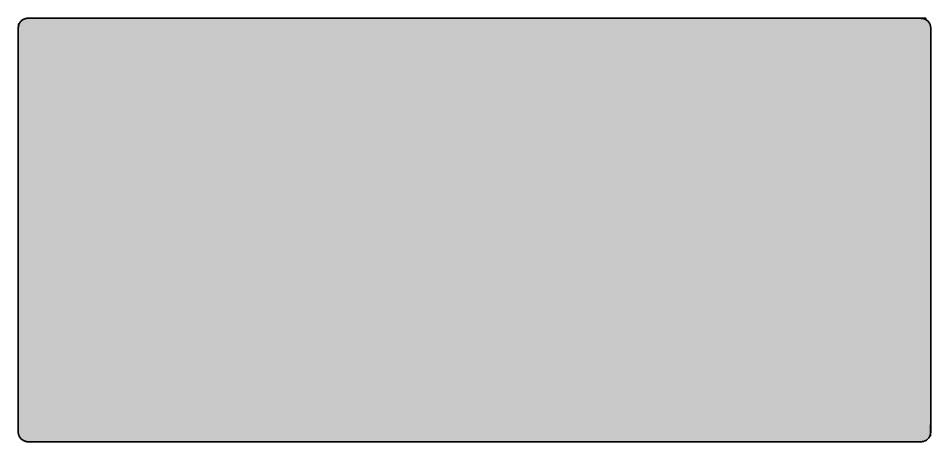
# Model space of a CAD drawing. Header units: millimetres. Extents: x 0 to 2369, y -1053 to 742.
# Drawn here: x 23 to 1423, y -1053 to -403 of the extents above; entities that cross this region are included whole.
import ezdxf

# ---------------------------------------------------------------- set-up
doc = ezdxf.new("R2010")
doc.units = ezdxf.units.MM
doc.layers.add('Blocks', color=7, linetype='Continuous')
doc.layers.add('Blocks$Fill', color=7, linetype='Continuous', true_color=0xffffff)
doc.layers.add('Blocks$Inner', color=7, linetype='Continuous', lineweight=25, true_color=0x007f00)
doc.layers.add('Blocks$Outline', color=7, linetype='Continuous', lineweight=35, true_color=0xff3f3f)

# ---------------------------------------------------------------- blocks, each defined once
blk = doc.blocks.new('Passerelle Desk Office Desk Top')
at = {"layer": 'Blocks$Fill'}
blk.add_hatch(color=256, dxfattribs=at).paths.add_polyline_path([(15, -325), (14.7, -325), (14.3, -325), (14, -325), (13.7, -324.9), (13.3, -324.9), (13, -324.9), (12.6, -324.8), (12.3, -324.7), (11.9, -324.7), (11.6, -324.6), (11.2, -324.5), (10.9, -324.4), (10.5, -324.3), (10.2, -324.2), (9.8, -324.1), (9.5, -323.9), (9.1, -323.8), (8.8, -323.7), (8.4, -323.5), (8.1, -323.3), (7.8, -323.1), (7.4, -323), (7.1, -322.8), (6.8, -322.6), (6.5, -322.3), (6.2, -322.1), (5.8, -321.9), (5.5, -321.6), (5.2, -321.4), (5, -321.1), (4.7, -320.9), (4.4, -320.6), (4.1, -320.3), (3.9, -320), (3.6, -319.8), (3.4, -319.5), (3.1, -319.2), (2.9, -318.8), (2.7, -318.5), (2.4, -318.2), (2.2, -317.9), (2, -317.6), (1.9, -317.2), (1.7, -316.9), (1.5, -316.6), (1.3, -316.2), (1.2, -315.9), (1.1, -315.5), (0.9, -315.2), (0.8, -314.8), (0.7, -314.5), (0.6, -314.1), (0.5, -313.8), (0.4, -313.4), (0.3, -313.1), (0.3, -312.7), (0.2, -312.4), (0.1, -312), (0.1, -311.7), (0.1, -311.3), (0, -311), (0, -310.7), (0, -310.3), (0, -310), (0, 310), (0, 310.3), (0, 310.7), (0, 311), (0.1, 311.3), (0.1, 311.7), (0.1, 312), (0.2, 312.4), (0.3, 312.7), (0.3, 313.1), (0.4, 313.4), (0.5, 313.8), (0.6, 314.1), (0.7, 314.5), (0.8, 314.8), (0.9, 315.2), (1.1, 315.5), (1.2, 315.9), (1.3, 316.2), (1.5, 316.6), (1.7, 316.9), (1.9, 317.2), (2, 317.6), (2.2, 317.9), (2.4, 318.2), (2.7, 318.5), (2.9, 318.8), (3.1, 319.2), (3.4, 319.5), (3.6, 319.8), (3.9, 320), (4.1, 320.3), (4.4, 320.6), (4.7, 320.9), (5, 321.1), (5.2, 321.4), (5.5, 321.6), (5.8, 321.9), (6.2, 322.1), (6.5, 322.3), (6.8, 322.6), (7.1, 322.8), (7.4, 323), (7.8, 323.1), (8.1, 323.3), (8.4, 323.5), (8.8, 323.7), (9.1, 323.8), (9.5, 323.9), (9.8, 324.1), (10.2, 324.2), (10.5, 324.3), (10.9, 324.4), (11.2, 324.5), (11.6, 324.6), (11.9, 324.7), (12.3, 324.7), (12.6, 324.8), (13, 324.9), (13.3, 324.9), (13.7, 324.9), (14, 325), (14.3, 325), (14.7, 325), (15, 325), (1385, 325), (1385.3, 325), (1385.7, 325), (1386, 325), (1386.3, 324.9), (1386.7, 324.9), (1387, 324.9), (1387.4, 324.8), (1387.7, 324.7), (1388.1, 324.7), (1388.4, 324.6), (1388.8, 324.5), (1389.1, 324.4), (1389.5, 324.3), (1389.8, 324.2), (1390.2, 324.1), (1390.5, 323.9), (1390.9, 323.8), (1391.2, 323.7), (1391.6, 323.5), (1391.9, 323.3), (1392.2, 323.1), (1392.6, 323), (1392.9, 322.8), (1393.2, 322.6), (1393.5, 322.3), (1393.8, 322.1), (1394.2, 321.9), (1394.5, 321.6), (1394.8, 321.4), (1395, 321.1), (1395.3, 320.9), (1395.6, 320.6), (1395.9, 320.3), (1396.1, 320), (1396.4, 319.8), (1396.6, 319.5), (1396.9, 319.2), (1397.1, 318.8), (1397.3, 318.5), (1397.6, 318.2), (1397.8, 317.9), (1398, 317.6), (1398.1, 317.2), (1398.3, 316.9), (1398.5, 316.6), (1398.7, 316.2), (1398.8, 315.9), (1398.9, 315.5), (1399.1, 315.2), (1399.2, 314.8), (1399.3, 314.5), (1399.4, 314.1), (1399.5, 313.8), (1399.6, 313.4), (1399.7, 313.1), (1399.7, 312.7), (1399.8, 312.4), (1399.9, 312), (1399.9, 311.7), (1399.9, 311.3), (1400, 311), (1400, 310.7), (1400, 310.3), (1400, 310), (1400, -310), (1400, -310.3), (1400, -310.7), (1400, -311), (1399.9, -311.3), (1399.9, -311.7), (1399.9, -312), (1399.8, -312.4), (1399.7, -312.7), (1399.7, -313.1), (1399.6, -313.4), (1399.5, -313.8), (1399.4, -314.1), (1399.3, -314.5), (1399.2, -314.8), (1399.1, -315.2), (1398.9, -315.5), (1398.8, -315.9), (1398.7, -316.2), (1398.5, -316.6), (1398.3, -316.9), (1398.1, -317.2), (1398, -317.6), (1397.8, -317.9), (1397.6, -318.2), (1397.3, -318.5), (1397.1, -318.8), (1396.9, -319.2), (1396.6, -319.5), (1396.4, -319.8), (1396.1, -320), (1395.9, -320.3), (1395.6, -320.6), (1395.3, -320.9), (1395, -321.1), (1394.8, -321.4), (1394.5, -321.6), (1394.2, -321.9), (1393.8, -322.1), (1393.5, -322.3), (1393.2, -322.6), (1392.9, -322.8), (1392.6, -323), (1392.2, -323.1), (1391.9, -323.3), (1391.6, -323.5), (1391.2, -323.7), (1390.9, -323.8), (1390.5, -323.9), (1390.2, -324.1), (1389.8, -324.2), (1389.5, -324.3), (1389.1, -324.4), (1388.8, -324.5), (1388.4, -324.6), (1388.1, -324.7), (1387.7, -324.7), (1387.4, -324.8), (1387, -324.9), (1386.7, -324.9), (1386.3, -324.9), (1386, -325), (1385.7, -325), (1385.3, -325), (1385, -325)], flags=0)
at = {"layer": 'Blocks$Inner'}
for points in [[(0, 310), (0, 325), (15, 325)], [(1385, 325), (1400, 325), (1400, 310)], [(15, -325), (0, -325), (0, -310)], [(1400, -310), (1400, -325), (1385, -325)]]:
    blk.add_rational_spline(points, [1, 0.707106781187, 1], degree=2, dxfattribs=at)
for points in [[(15, 325), (700, 325), (1385, 325)], [(0, -310), (0, 0), (0, 310)], [(1400, 310), (1400, 0), (1400, -310)], [(1385, -325), (700, -325), (15, -325)]]:
    blk.add_open_spline(points, degree=2, dxfattribs=at)
at = {"layer": 'Blocks$Outline'}
blk.add_rational_spline([(15, -325), (0, -325), (0, -310), (0, 0), (0, 310), (0, 325), (15, 325), (700, 325), (1385, 325), (1400, 325), (1400, 310), (1400, 0), (1400, -310), (1400, -325), (1385, -325), (700, -325), (15, -325)], [1, 0.707106781187, 1, 1, 1, 0.707106781187, 1, 1, 1, 0.707106781187, 1, 1, 1, 0.707106781187, 1, 1, 1], degree=2, knots=[-4115, -4115, -4115, -4091.438055, -4091.438055, -3471.438055, -3471.438055, -3447.87611, -3447.87611, -2077.87611, -2077.87611, -2054.314165, -2054.314165, -1434.314165, -1434.314165, -1410.75222, -1410.75222, -40.75222, -40.75222, -40.75222], dxfattribs=at)

msp = doc.modelspace()

# ---------------------------------------------------------------- block references
at = {"layer": 'Blocks'}
msp.add_blockref('Passerelle Desk Office Desk Top', (23, -727.8), dxfattribs=at)

doc.saveas('drawing.dxf')
